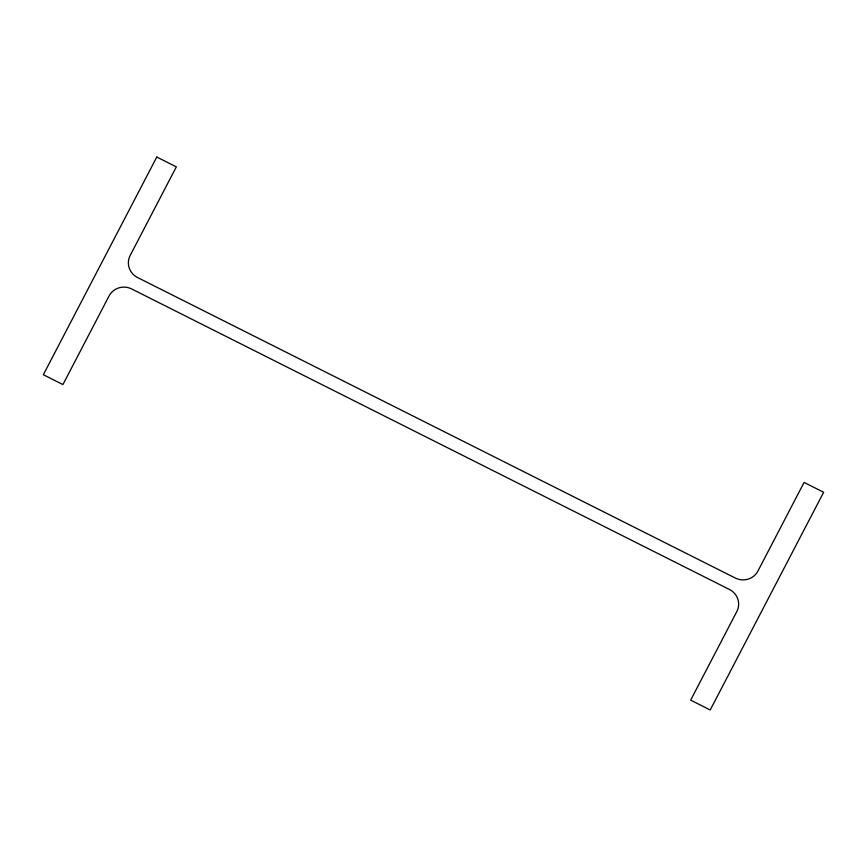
<?xml version="1.0" encoding="UTF-8"?>
<svg xmlns="http://www.w3.org/2000/svg" width="867" height="867" viewBox="0 0 867 867"><rect width="100%" height="100%" fill="white"/><g stroke="black" fill="none" stroke-linecap="round" stroke-linejoin="round"><path stroke-width="1.3" d="M156.775 157.035L43.35 374.728L62.912 384.558L109.069 295.961A16.798 16.365 10.1 0 1 131.632 288.939L729.429 589.462A16.798 16.365 10.1 0 1 736.831 611.538L690.663 700.135L710.225 709.965L823.65 492.272L804.088 482.442L757.931 571.039A16.798 16.365 10.1 0 1 735.368 578.061L137.571 277.538A16.798 16.365 10.1 0 1 130.169 255.462L176.337 166.865L156.775 157.035"/></g></svg>
